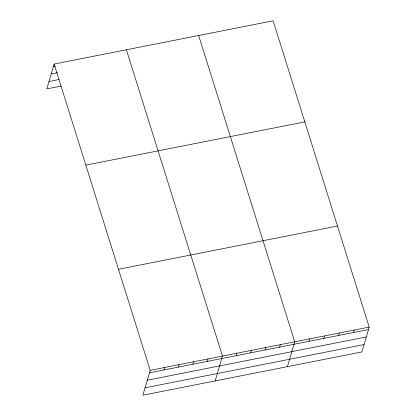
<?xml version="1.0" encoding="UTF-8"?>
<svg xmlns="http://www.w3.org/2000/svg" width="416" height="416" viewBox="0 0 416 416"><rect width="100%" height="100%" fill="white"/><g stroke="black" fill="none" stroke-linecap="round" stroke-linejoin="round"><path stroke-width="0.62" d="M54.122 64.054L150.197 370.354L142.886 395.2L361.878 351.946L369.19 327.106L273.114 20.8L54.122 64.054L46.81 88.894L61.266 86.039M163.925 369.959L164.648 367.5M178.381 367.104L179.104 364.645M192.832 364.25L193.554 361.79M207.288 361.395L208.01 358.94M215.15 380.926L222.461 356.086L126.391 49.78M236.194 355.685L236.917 353.231M250.65 352.83L251.373 350.376M265.101 349.976L265.824 347.521M279.557 347.121L280.28 344.666M287.42 366.652L294.731 341.812L198.661 35.506M308.901 341.323L309.624 338.868M323.794 338.385L324.516 335.925M338.681 335.442L339.404 332.987M353.574 332.504L354.297 330.044M53.399 66.508L55.286 66.134M51.225 73.897L57.507 72.654M48.984 81.51L59.041 79.524M85.826 165.131L304.819 121.883M118.492 269.277L337.485 226.023M150.197 370.354L369.19 327.106M149.474 372.814L368.467 329.56M147.3 380.198L366.293 336.95M145.059 387.811L364.052 344.557"/></g></svg>
